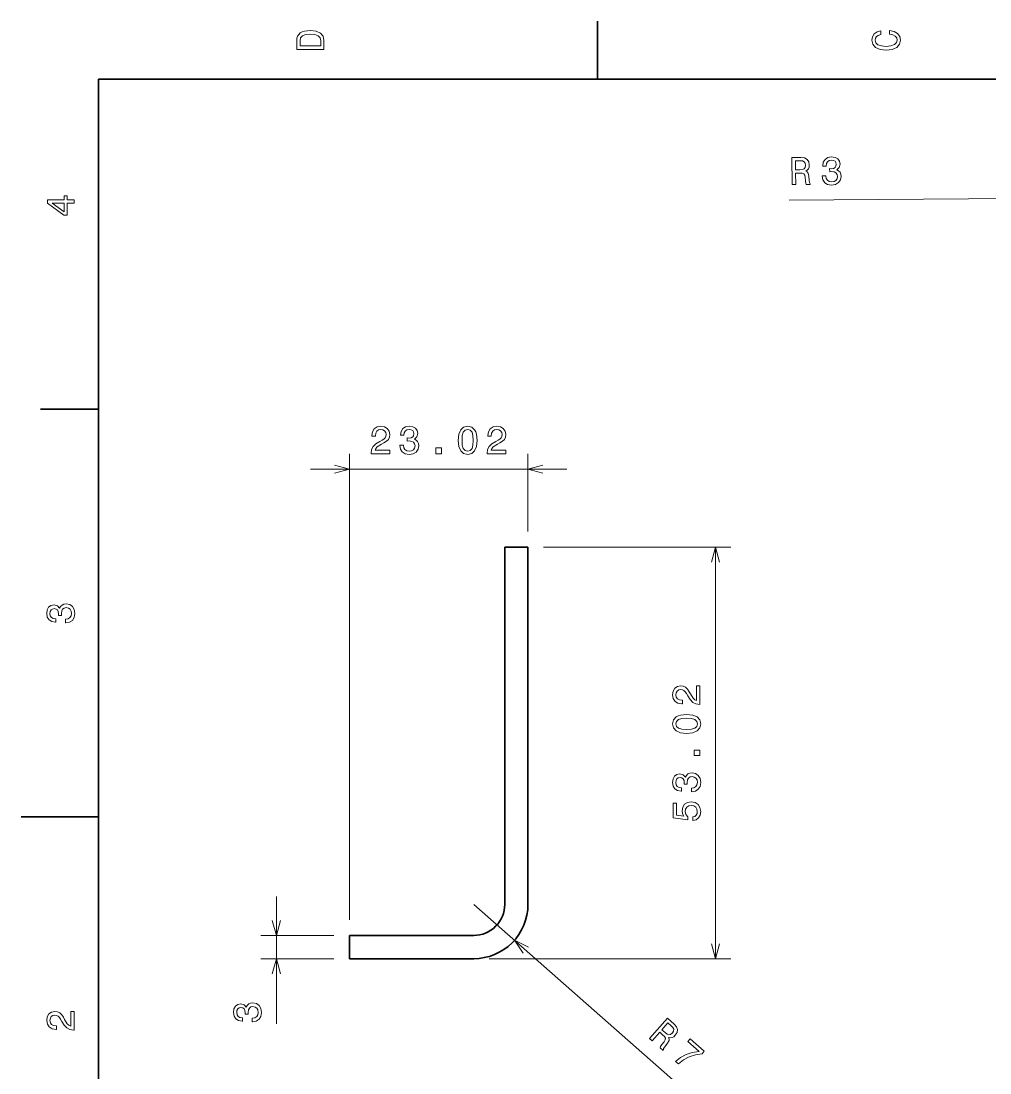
# Model space of a CAD drawing. Extents: x 0 to 297, y 0 to 210.
# Drawn here: x 0 to 124.9, y 72 to 207.5 of the extents above; entities that cross this region are included whole.
import ezdxf

# ---------------------------------------------------------------- set-up
doc = ezdxf.new("R2010")
doc.units = 0

msp = doc.modelspace()

# ---------------------------------------------------------------- linework, layer by layer
at = {"color": 7, "lineweight": 35, "ltscale": 0.1875}
for p, q in [((74.300003, 200), (74.300003, 207.5)), ((10, 157.5), (2.5, 157.5))]:
    msp.add_line(p, q, dxfattribs=at)
at = {"color": 7, "lineweight": 35}
for p, q in [((287, 200), (10, 200)), ((10, 200), (10, 10)), ((62.331749, 93.710953), (62.331749, 139.729401)), ((65.331749, 93.710953), (65.331749, 139.729401))]:
    msp.add_line(p, q, dxfattribs=at)
at = {"color": 7, "lineweight": 13}
for p, q in [((141.693604, 184.764038), (98.991028, 184.421432)), ((42.313309, 91.710953), (42.313309, 151.769379)), ((37.313309, 149.769379), (70.331749, 149.769379)), ((67.331749, 139.729401), (91.48455, 139.729401)), ((89.48455, 86.710953), (89.48455, 139.729401)), ((58.331749, 93.710953), (84.677025, 70.522171)), ((60.331749, 86.710953), (91.48455, 86.710953))]:
    msp.add_line(p, q, dxfattribs=at)
at = {"color": 7, "lineweight": 13, "ltscale": 0.250999}
msp.add_line((65.331749, 141.729401), (65.331749, 151.769379), dxfattribs=at)
at = {"color": 7, "lineweight": 35, "ltscale": 0.075}
for p, q in [((62.331749, 139.729401), (65.331749, 139.729401)), ((42.313309, 89.710953), (42.313309, 86.710953))]:
    msp.add_line(p, q, dxfattribs=at)
at = {"color": 7, "lineweight": 35, "ltscale": 0.25}
msp.add_line((10, 105), (0, 105), dxfattribs=at)
at = {"color": 7, "lineweight": 13, "ltscale": 0.409322}
msp.add_line((32.902317, 78.338089), (32.902317, 94.710953), dxfattribs=at)
at = {"color": 7, "lineweight": 13, "ltscale": 0.235275}
for p, q in [((40.313309, 89.710953), (30.902317, 89.710953)), ((40.313309, 86.710953), (30.902317, 86.710953))]:
    msp.add_line(p, q, dxfattribs=at)
at = {"color": 7, "lineweight": 35, "ltscale": 0.400461}
for p, q in [((58.331749, 89.710953), (42.313309, 89.710953)), ((58.331749, 86.710953), (42.313309, 86.710953))]:
    msp.add_line(p, q, dxfattribs=at)
at = {"color": 7, "lineweight": 13}
for points in [[(35.533215, 204.994965), (35.533215, 203.829971), (39.033215, 203.829971), (39.033215, 204.994965), (38.922264, 205.544678), (38.584366, 205.953171), (38.034657, 206.205338), (37.283215, 206.296112), (36.516644, 206.215424), (36.21405, 206.114563), (35.971977, 205.973343), (35.644165, 205.56485), (35.563473, 205.297562)], [(111.93206, 205.817017), (112.35569, 205.716141), (112.658287, 205.549713), (112.844887, 205.317734), (112.905403, 205.045395), (112.814629, 204.71759), (112.54229, 204.460388), (112.098488, 204.28891), (111.483215, 204.233429), (110.872986, 204.28891), (110.424141, 204.455338), (110.151802, 204.71254), (110.055984, 205.045395), (110.106415, 205.287476), (110.247627, 205.494247), (110.474571, 205.655624), (110.787247, 205.766571), (110.787247, 206.245682), (110.308144, 206.094391), (109.94503, 205.832138), (109.718086, 205.474075), (109.637398, 205.045395), (109.763474, 204.510818), (110.116501, 204.10231), (110.696472, 203.840057), (111.483215, 203.749283), (112.269958, 203.840057), (112.84993, 204.10231), (113.208, 204.510818), (113.329041, 205.045395), (113.233215, 205.51442), (112.965927, 205.892654), (112.527161, 206.159943), (111.93206, 206.301163)], [(35.951801, 204.959656), (36.027451, 205.342941), (36.259438, 205.605194), (36.672985, 205.761536), (37.283215, 205.811966), (37.873272, 205.756485), (38.286816, 205.600143), (38.533936, 205.332855), (38.614628, 204.959656), (38.614628, 204.298996), (35.951801, 204.298996)], [(99.368332, 186.42453), (99.837341, 186.428284), (99.825485, 187.905914), (100.304581, 187.909744), (100.657715, 187.897461), (100.880173, 187.828629), (101.002548, 187.663177), (101.055359, 187.366043), (101.084221, 186.912369), (101.116867, 186.615067), (101.178795, 186.439056), (101.708321, 186.443298), (101.70755, 186.539124), (101.590424, 186.679398), (101.547974, 186.941315), (101.508148, 187.505844), (101.419052, 187.923737), (101.302017, 188.053925), (101.11969, 188.148285), (101.320404, 188.275986), (101.46019, 188.453613), (101.549187, 188.676239), (101.577301, 188.943771), (101.503304, 189.366821), (101.299026, 189.682922), (100.964653, 189.871887), (100.510246, 189.933807), (99.340256, 189.924408)], [(103.249161, 187.555115), (103.249443, 187.519821), (103.334015, 187.036331), (103.573952, 186.67514), (103.949005, 186.446152), (104.443909, 186.36438), (104.967697, 186.454315), (105.359283, 186.679367), (105.608597, 187.034409), (105.695732, 187.489014), (105.653, 187.786224), (105.540115, 188.027405), (105.357063, 188.21254), (105.113907, 188.346771), (105.439522, 188.621719), (105.552032, 189.056351), (105.473228, 189.449112), (105.25399, 189.744904), (104.899475, 189.928665), (104.414818, 189.990341), (103.961594, 189.906006), (103.615402, 189.68132), (103.391296, 189.326492), (103.319412, 188.856873), (103.319695, 188.821579), (103.768524, 188.82518), (103.806282, 189.148254), (103.935539, 189.381287), (104.146217, 189.5242), (104.443352, 189.577011), (104.705917, 189.538773), (104.898399, 189.434402), (105.01577, 189.26387), (105.063019, 189.032257), (105.019608, 188.78479), (104.89991, 188.617386), (104.688911, 188.514832), (104.401703, 188.482269), (104.204979, 188.485733), (104.208176, 188.087326), (104.455208, 188.099396), (104.773285, 188.056564), (105.011276, 187.937424), (105.15406, 187.741882), (105.206558, 187.485092), (105.153427, 187.192139), (105.008919, 186.974121), (104.77803, 186.83609), (104.470772, 186.788239), (104.152649, 186.836121), (103.919456, 186.98555), (103.771263, 187.22644), (103.71312, 187.558838)], [(100.382568, 189.504089), (100.690437, 189.476303), (100.908058, 189.382217), (101.045639, 189.206802), (101.093246, 188.929794), (101.045166, 188.636902), (100.910416, 188.45929), (100.679169, 188.366669), (100.361656, 188.338898), (99.822052, 188.334564), (99.812698, 189.499512)], [(6.833213, 184.02739), (6.833213, 184.481277), (5.965778, 184.481277), (5.965778, 184.98056), (5.56232, 184.98056), (5.56232, 184.481277), (3.408862, 184.481277), (3.408862, 184.022339), (5.521974, 182.489197), (5.965778, 182.489197), (5.965778, 184.02739)], [(5.56232, 182.912827), (3.993876, 184.02739), (5.56232, 184.02739)], [(45.119934, 151.769379), (47.525551, 151.769379), (47.525551, 152.203094), (45.624256, 152.203094), (45.730164, 152.440125), (45.91172, 152.63681), (46.471519, 152.994873), (46.76907, 153.146179), (47.101921, 153.363037), (47.338955, 153.615204), (47.475121, 153.91275), (47.525551, 154.250641), (47.439819, 154.674286), (47.202789, 155.007141), (46.839676, 155.218948), (46.370655, 155.294586), (45.886505, 155.208862), (45.518349, 154.971832), (45.281319, 154.593597), (45.200626, 154.094299), (45.200626, 154.023712), (45.659561, 154.023712), (45.659561, 154.064056), (45.704948, 154.406982), (45.841118, 154.659149), (46.057976, 154.820526), (46.345436, 154.876007), (46.637947, 154.825577), (46.854805, 154.699493), (46.996017, 154.502808), (47.046448, 154.255692), (47.011147, 154.023712), (46.915321, 153.827026), (46.753941, 153.655548), (46.532036, 153.504242), (46.234489, 153.342865), (45.74025, 153.030182), (45.392269, 152.697327), (45.185493, 152.293884), (45.119934, 151.784515)], [(48.815613, 152.868805), (48.815613, 152.833496), (48.896301, 152.34935), (49.133335, 151.986237), (49.506535, 151.754242), (50.000771, 151.668518), (50.525265, 151.754242), (50.918636, 151.976151), (51.170799, 152.329178), (51.261578, 152.783066), (51.22123, 153.080627), (51.110279, 153.322693), (50.928722, 153.509293), (50.686649, 153.645462), (51.014458, 153.917786), (51.130451, 154.351501), (51.054802, 154.744873), (50.837944, 155.042435), (50.484921, 155.229034), (50.000771, 155.294586), (49.546879, 155.213898), (49.198898, 154.992004), (48.971951, 154.638977), (48.896301, 154.169952), (48.896301, 154.134644), (49.34515, 154.134644), (49.385498, 154.457428), (49.516621, 154.689407), (49.728436, 154.830627), (50.025986, 154.881042), (50.288235, 154.840698), (50.479877, 154.734802), (50.595871, 154.563324), (50.641258, 154.331329), (50.595871, 154.084229), (50.474831, 153.917786), (50.263016, 153.816925), (49.975555, 153.786667), (49.77887, 153.791718), (49.77887, 153.393295), (50.025986, 153.403381), (50.343708, 153.358002), (50.580742, 153.236969), (50.721951, 153.040283), (50.772385, 152.783066), (50.716908, 152.49057), (50.570656, 152.273712), (50.338665, 152.137543), (50.031029, 152.092148), (49.713306, 152.142578), (49.481316, 152.293884), (49.335064, 152.53595), (49.279587, 152.868805)], [(56.343132, 153.479034), (56.418781, 152.687256), (56.655811, 152.122406), (57.034054, 151.779465), (57.558552, 151.668518), (58.078003, 151.779465), (58.456245, 152.122406), (58.688232, 152.687256), (58.768925, 153.479034), (58.688232, 154.265778), (58.592411, 154.578461), (58.456245, 154.835663), (58.078003, 155.178604), (57.558552, 155.294586), (57.034054, 155.178604), (56.655811, 154.830627), (56.418781, 154.265778)], [(56.827282, 153.479034), (56.86763, 154.089264), (56.99371, 154.528015), (57.220654, 154.785233), (57.558552, 154.876007), (57.891403, 154.785233), (58.118347, 154.528015), (58.244431, 154.089264), (58.284775, 153.479034), (58.244431, 152.86377), (58.118347, 152.424988), (57.891403, 152.167786), (57.558552, 152.082062), (57.220654, 152.167786), (56.99371, 152.424988), (56.86763, 152.86377)], [(60.064026, 151.769379), (62.469646, 151.769379), (62.469646, 152.203094), (60.568348, 152.203094), (60.674255, 152.440125), (60.855812, 152.63681), (61.415611, 152.994873), (61.713161, 153.146179), (62.046013, 153.363037), (62.283047, 153.615204), (62.419212, 153.91275), (62.469646, 154.250641), (62.383911, 154.674286), (62.146877, 155.007141), (61.783768, 155.218948), (61.314747, 155.294586), (60.830597, 155.208862), (60.46244, 154.971832), (60.22541, 154.593597), (60.144718, 154.094299), (60.144718, 154.023712), (60.603653, 154.023712), (60.603653, 154.064056), (60.64904, 154.406982), (60.785206, 154.659149), (61.002068, 154.820526), (61.289532, 154.876007), (61.582039, 154.825577), (61.798897, 154.699493), (61.940105, 154.502808), (61.99054, 154.255692), (61.955235, 154.023712), (61.859413, 153.827026), (61.698032, 153.655548), (61.476128, 153.504242), (61.178577, 153.342865), (60.684341, 153.030182), (60.336361, 152.697327), (60.129589, 152.293884), (60.064026, 151.784515)], [(53.474545, 151.769379), (54.170509, 151.769379), (54.170509, 152.520813), (53.474545, 152.520813)], [(5.73379, 129.979111), (5.769093, 129.979111), (6.253242, 130.059799), (6.616354, 130.296829), (6.848343, 130.670029), (6.934078, 131.164276), (6.848343, 131.688766), (6.626441, 132.082138), (6.273415, 132.334305), (5.819525, 132.425079), (5.521974, 132.384735), (5.279899, 132.273788), (5.0933, 132.092224), (4.957133, 131.850143), (4.684798, 132.177963), (4.251081, 132.293961), (3.857709, 132.218307), (3.560158, 132.00145), (3.373559, 131.648422), (3.307997, 131.164276), (3.388689, 130.710388), (3.610591, 130.362396), (3.963617, 130.135452), (4.432637, 130.059799), (4.46794, 130.059799), (4.46794, 130.508652), (4.145173, 130.548996), (3.913184, 130.680115), (3.771974, 130.891937), (3.721542, 131.189484), (3.761888, 131.451736), (3.867795, 131.643372), (4.039265, 131.759369), (4.271254, 131.804764), (4.518372, 131.759369), (4.684798, 131.638336), (4.785663, 131.426514), (4.815922, 131.139053), (4.810879, 130.942368), (5.209294, 130.942368), (5.199208, 131.189484), (5.244596, 131.507217), (5.365634, 131.744247), (5.56232, 131.885452), (5.819525, 131.935883), (6.112032, 131.880417), (6.328891, 131.734161), (6.465058, 131.502167), (6.510447, 131.194534), (6.460014, 130.876801), (6.308718, 130.644821), (6.066643, 130.498566), (5.73379, 130.443085)], [(87.48455, 119.46167), (87.48455, 121.867294), (87.050835, 121.867294), (87.050835, 119.965988), (86.813797, 120.071899), (86.617111, 120.253456), (86.259048, 120.813255), (86.10775, 121.110809), (85.890892, 121.443657), (85.638733, 121.680695), (85.341179, 121.816856), (85.003281, 121.867294), (84.579651, 121.781555), (84.246796, 121.544525), (84.034981, 121.181412), (83.959335, 120.712387), (84.045067, 120.228241), (84.282104, 119.860085), (84.660339, 119.623055), (85.159622, 119.542358), (85.230225, 119.542358), (85.230225, 120.001297), (85.18988, 120.001297), (84.846939, 120.046684), (84.59478, 120.182846), (84.433395, 120.399712), (84.377922, 120.68718), (84.428352, 120.979683), (84.554436, 121.196541), (84.751122, 121.337753), (84.998238, 121.388184), (85.230225, 121.352875), (85.42691, 121.257057), (85.598381, 121.095673), (85.74968, 120.873772), (85.911064, 120.576218), (86.22374, 120.081985), (86.556595, 119.734009), (86.960052, 119.527237), (87.469421, 119.46167)], [(85.774895, 115.740776), (86.566681, 115.816422), (87.131523, 116.053452), (87.474464, 116.431702), (87.585419, 116.956192), (87.474464, 117.475647), (87.131523, 117.853889), (86.566681, 118.085876), (85.774895, 118.166565), (84.988152, 118.085876), (84.675476, 117.990051), (84.418266, 117.853889), (84.075333, 117.475647), (83.959335, 116.956192), (84.075333, 116.431702), (84.423309, 116.053452), (84.988152, 115.816422)], [(85.774895, 116.22493), (85.164665, 116.265274), (84.725906, 116.391357), (84.468704, 116.618301), (84.377922, 116.956192), (84.468704, 117.289047), (84.725906, 117.515991), (85.164665, 117.642075), (85.774895, 117.682419), (86.390167, 117.642075), (86.828934, 117.515991), (87.086136, 117.289047), (87.171875, 116.956192), (87.086136, 116.618301), (86.828934, 116.391357), (86.390167, 116.265274)], [(87.48455, 112.872192), (87.48455, 113.568153), (86.733109, 113.568153), (86.733109, 112.872192)], [(86.385124, 108.213257), (86.420425, 108.213257), (86.904579, 108.293945), (87.267693, 108.530975), (87.49968, 108.904175), (87.585419, 109.398415), (87.49968, 109.922913), (87.277779, 110.316284), (86.924751, 110.568443), (86.470863, 110.659225), (86.173309, 110.618874), (85.931236, 110.507919), (85.744637, 110.32637), (85.608467, 110.08429), (85.336136, 110.412102), (84.90242, 110.528091), (84.509048, 110.452454), (84.211494, 110.235588), (84.024895, 109.882568), (83.959335, 109.398415), (84.040024, 108.944519), (84.261932, 108.596542), (84.614952, 108.369598), (85.083977, 108.293945), (85.119278, 108.293945), (85.119278, 108.742798), (84.796509, 108.783142), (84.564522, 108.914261), (84.423309, 109.126083), (84.372879, 109.42363), (84.413223, 109.685883), (84.519135, 109.877518), (84.690605, 109.993515), (84.922592, 110.038902), (85.169708, 109.993515), (85.336136, 109.872482), (85.436996, 109.66066), (85.467255, 109.373199), (85.462219, 109.176514), (85.860634, 109.176514), (85.85054, 109.42363), (85.895935, 109.741348), (86.016968, 109.978386), (86.213654, 110.119598), (86.470863, 110.170029), (86.763367, 110.114548), (86.980225, 109.9683), (87.116394, 109.736313), (87.161781, 109.428673), (87.111351, 109.110947), (86.960052, 108.87896), (86.717979, 108.732712), (86.385124, 108.677231)], [(86.571724, 104.497406), (86.985275, 104.608353), (87.308037, 104.855469), (87.509766, 105.218582), (87.585419, 105.682564), (87.494637, 106.191925), (87.24752, 106.590347), (86.854149, 106.842506), (86.349823, 106.938324), (85.880806, 106.852592), (85.51265, 106.610519), (85.27562, 106.232277), (85.18988, 105.743088), (85.250397, 105.364838), (85.416824, 105.072334), (84.47374, 105.213547), (84.47374, 106.746689), (84.060196, 106.746689), (84.060196, 104.875648), (85.916107, 104.598267), (85.916107, 105.001724), (85.679077, 105.294235), (85.593338, 105.667435), (85.648819, 105.990204), (85.810196, 106.23732), (86.05732, 106.393661), (86.375038, 106.449135), (86.692764, 106.393661), (86.93988, 106.232277), (87.096222, 105.985153), (87.151695, 105.667435), (87.116394, 105.400146), (87.000397, 105.193375), (86.818848, 105.042068), (86.571724, 104.966431)], [(29.802895, 78.585205), (29.838196, 78.585205), (30.322346, 78.665894), (30.685459, 78.902924), (30.917446, 79.276123), (31.003181, 79.770363), (30.917446, 80.294861), (30.695545, 80.688232), (30.342518, 80.940392), (29.88863, 81.031166), (29.59108, 80.990822), (29.349003, 80.879875), (29.162403, 80.698318), (29.026237, 80.456238), (28.753902, 80.78405), (28.320183, 80.900047), (27.926811, 80.824394), (27.629261, 80.607536), (27.442661, 80.254509), (27.377102, 79.770363), (27.457794, 79.316467), (27.679695, 78.968491), (28.032719, 78.741547), (28.50174, 78.665894), (28.537045, 78.665894), (28.537045, 79.114746), (28.214275, 79.15509), (27.982288, 79.286209), (27.84108, 79.498032), (27.790646, 79.795578), (27.83099, 80.057823), (27.936897, 80.249466), (28.108368, 80.365463), (28.340359, 80.410851), (28.587475, 80.365463), (28.753902, 80.244423), (28.854767, 80.032608), (28.885025, 79.745148), (28.879982, 79.548462), (29.278397, 79.548462), (29.268311, 79.795578), (29.313702, 80.113304), (29.434738, 80.350334), (29.631424, 80.491547), (29.88863, 80.541977), (30.181137, 80.486496), (30.397995, 80.340248), (30.534161, 80.108261), (30.579552, 79.800621), (30.529118, 79.482895), (30.377823, 79.250908), (30.135746, 79.10466), (29.802895, 79.049179)], [(6.833213, 77.519447), (6.833213, 79.925072), (6.399496, 79.925072), (6.399496, 78.023773), (6.162464, 78.129684), (5.965778, 78.311241), (5.607709, 78.871033), (5.456412, 79.168587), (5.239553, 79.501442), (4.987392, 79.738472), (4.689842, 79.874641), (4.351945, 79.925072), (3.928314, 79.839333), (3.595461, 79.602303), (3.383646, 79.239189), (3.307997, 78.770172), (3.393732, 78.286018), (3.630764, 77.91787), (4.009006, 77.680832), (4.508286, 77.600143), (4.578891, 77.600143), (4.578891, 78.059074), (4.538545, 78.059074), (4.195605, 78.104462), (3.943444, 78.240631), (3.782061, 78.457489), (3.726585, 78.744957), (3.777017, 79.03746), (3.903098, 79.254318), (4.099784, 79.395531), (4.346902, 79.445961), (4.578891, 79.41066), (4.775577, 79.314842), (4.947046, 79.153458), (5.098343, 78.931557), (5.259727, 78.634003), (5.572406, 78.139771), (5.90526, 77.791786), (6.308718, 77.585014), (6.818084, 77.519447)], [(80.985138, 76.436104), (81.337204, 76.126221), (82.313507, 77.23542), (82.673141, 76.918869), (82.928146, 76.674263), (83.048065, 76.474655), (83.028961, 76.26976), (82.870224, 76.013084), (82.589264, 75.655708), (82.41539, 75.412361), (82.344193, 75.239883), (82.741684, 74.890007), (82.804993, 74.961937), (82.811226, 75.144577), (82.954208, 75.368088), (83.300903, 75.815407), (83.513107, 76.186264), (83.512672, 76.361328), (83.439697, 76.553207), (83.674431, 76.514572), (83.897049, 76.553772), (84.111801, 76.660362), (84.311119, 76.841011), (84.538017, 77.20565), (84.596512, 77.577431), (84.473282, 77.941208), (84.175888, 78.290314), (83.297607, 79.063354)], [(83.794228, 78.055161), (84.005165, 77.829193), (84.104637, 77.613983), (84.090225, 77.391518), (83.941032, 77.15332), (83.709915, 76.967072), (83.491074, 76.924538), (83.256958, 77.009674), (83.001801, 77.200668), (82.596733, 77.557198), (83.366447, 78.431686)], [(84.332748, 73.489578), (84.715103, 73.153038), (85.389824, 73.667709), (86.122536, 74.057442), (86.909447, 74.325562), (87.761017, 74.476303), (88.037582, 74.79052), (86.235603, 76.376595), (85.932381, 76.032097), (87.370934, 74.7659), (86.504677, 74.621368), (85.720642, 74.364151), (85.001259, 73.989563)]]:
    msp.add_lwpolyline(points, close=True, dxfattribs=at)
for points in [[(40.381454, 149.25174), (42.313309, 149.769379), (40.381454, 150.287018)], [(67.263603, 150.287018), (65.331749, 149.769379), (67.263603, 149.25174)], [(90.00219, 137.797546), (89.48455, 139.729401), (88.966911, 137.797546)], [(32.384678, 91.642799), (32.902317, 89.710953), (33.419952, 91.642799)], [(65.378395, 88.198174), (63.586254, 89.085999), (64.694382, 87.421051)], [(88.966911, 88.642799), (89.48455, 86.710953), (90.00219, 88.642799)], [(33.419952, 84.779099), (32.902317, 86.710953), (32.384678, 84.779099)]]:
    msp.add_lwpolyline(points, dxfattribs=at)
at = {"color": 7, "lineweight": 35}
for radius in [4, 7]:
    msp.add_arc((58.331749, 93.710953), radius, 269.999997, 360, dxfattribs=at)

doc.saveas('drawing.dxf')
